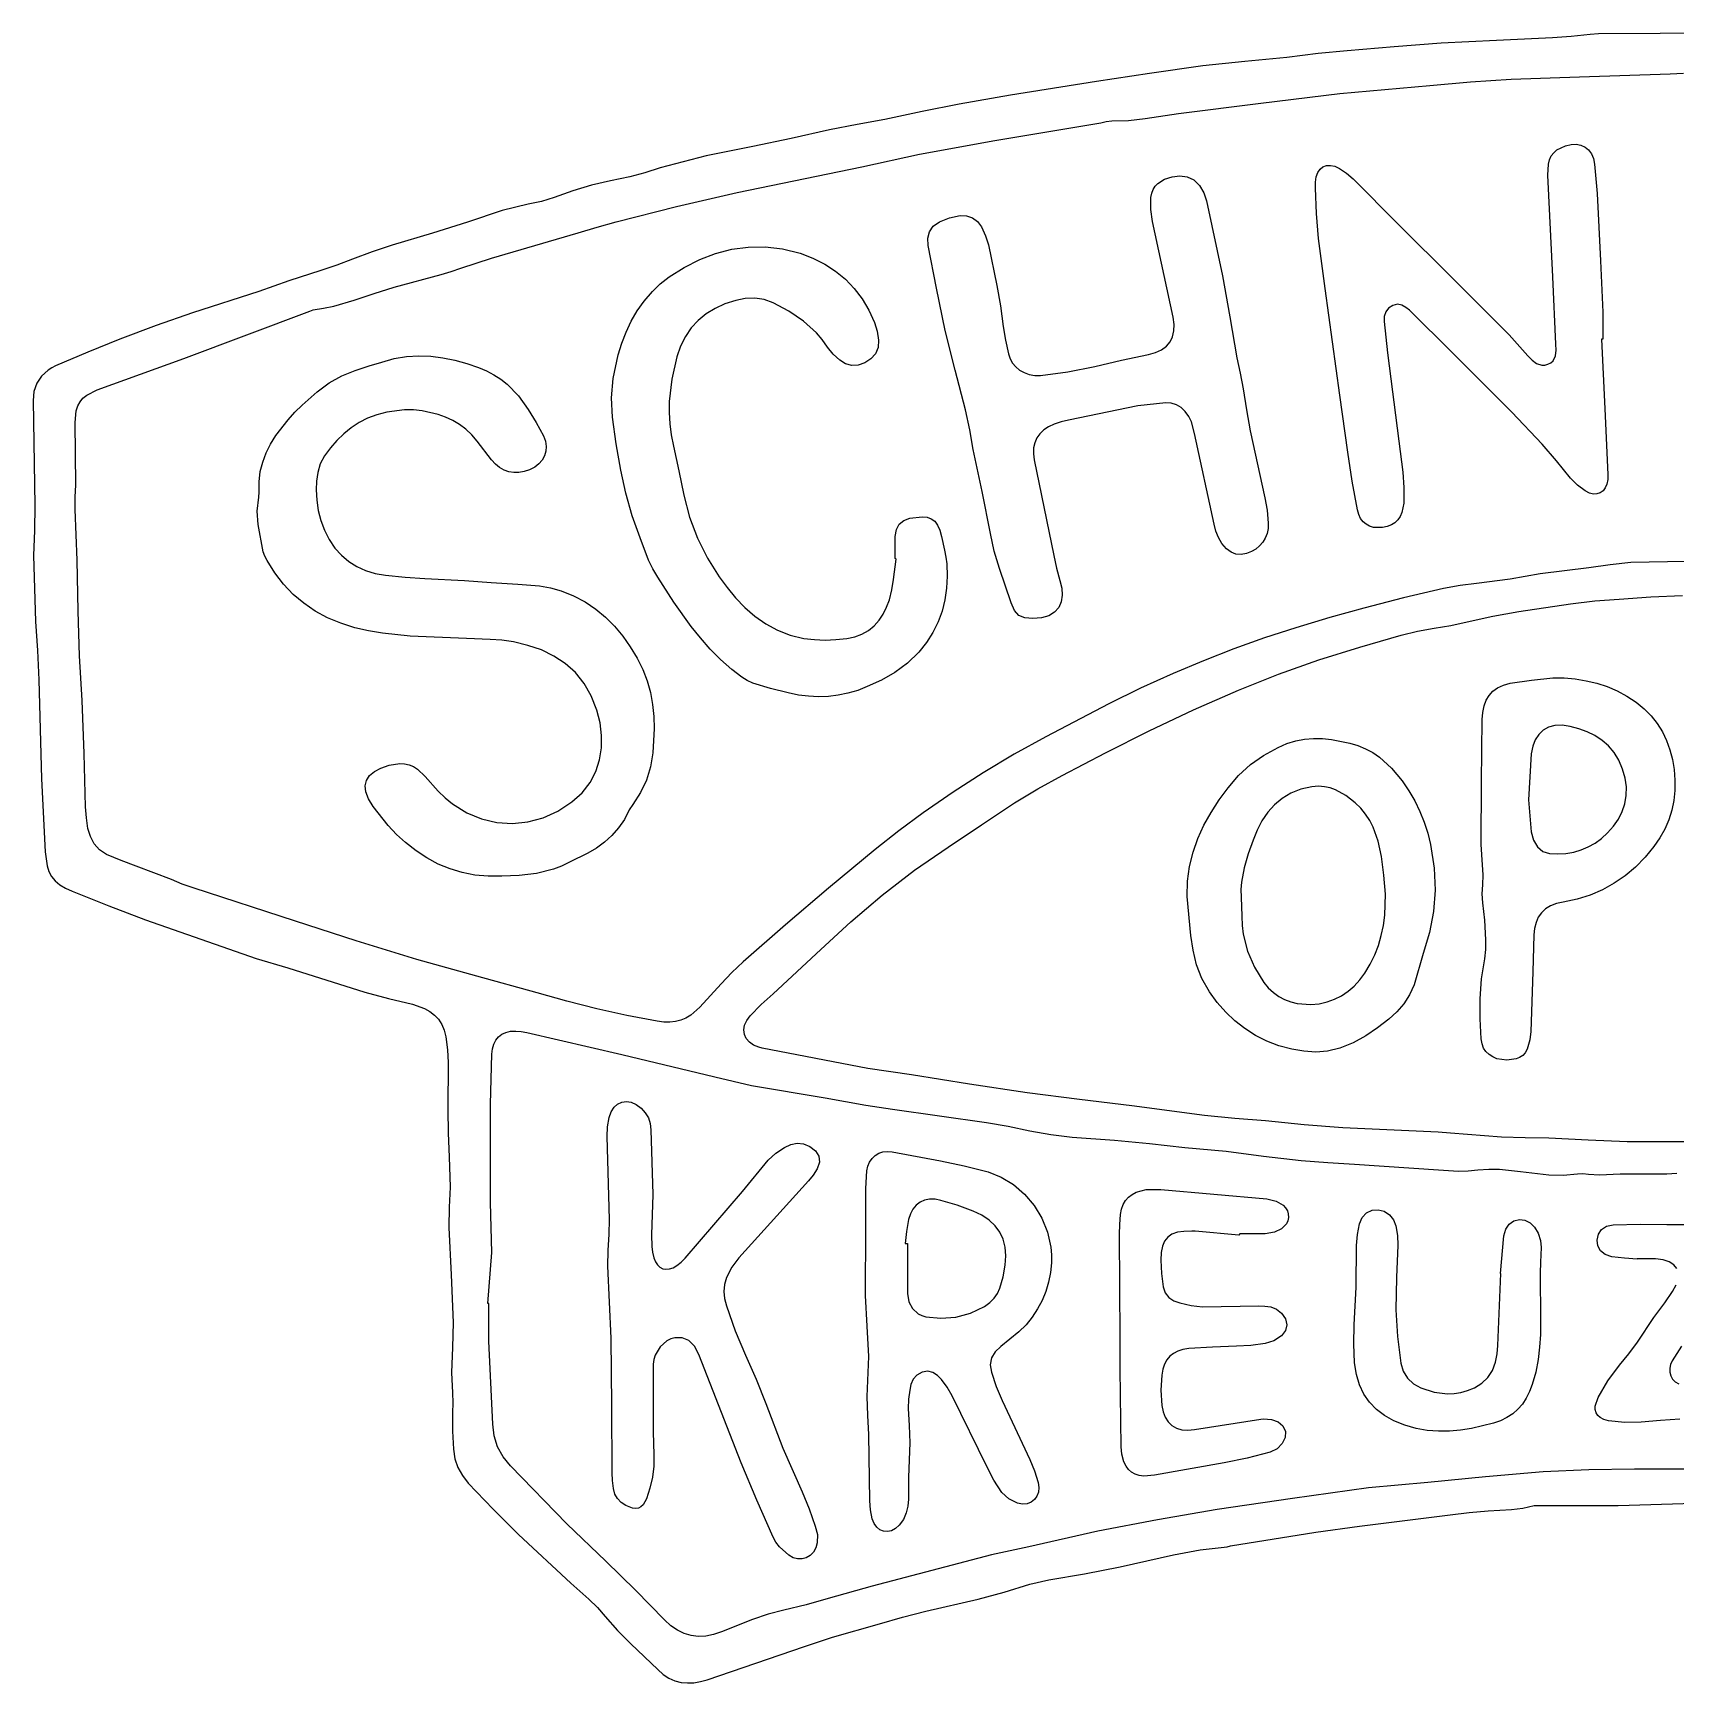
# Model space of a CAD drawing. Extents: x -337 to 337, y -168 to 168.
# Drawn here: x -336.6 to -1.8, y -168.1 to 168.1 of the extents above; entities that cross this region are included whole.
import ezdxf

# ---------------------------------------------------------------- set-up
doc = ezdxf.new("R2010")
doc.units = 0
doc.layers.add('Layer_1', color=7, linetype='CONTINUOUS')

msp = doc.modelspace()

# ---------------------------------------------------------------- linework, layer by layer
at = {"layer": 'Layer_1', "color": 7}
for points in [[(7.5, 168.127825), (-17.599609, 167.926655), (-19.300781, 167.827055), (-23.150391, 167.440335), (-27, 167.127835), (-38.386719, 166.614165), (-49.699219, 166.026275), (-59.25, 165.315335), (-68.800781, 164.526275), (-74.699219, 163.926665), (-81.099609, 163.127835), (-89.650391, 162.315335), (-98.199219, 161.426665), (-109.08789, 159.901275), (-119.90039, 158.227445), (-137.40039, 155.426665), (-147.90039, 153.627835), (-155.44922, 152.114165), (-163, 150.526275), (-168.6875, 149.477445), (-174.30078, 148.426665), (-182.09961, 146.651275), (-189.90039, 145.026275), (-199.42578, 143.088775), (-208.80078, 140.627835), (-211.90039, 139.651275), (-215, 138.827055), (-218.93945, 138.030185), (-222.8125, 137.102445), (-226.62891, 135.987215), (-230.40039, 134.627835), (-233.01172, 133.815335), (-235.69922, 133.227445), (-241, 131.926665), (-248.0625, 129.588775), (-255.19922, 127.327055), (-263.38672, 124.864165), (-267.47656, 123.543855), (-271.5, 122.026275), (-274.69922, 120.832915), (-277.96289, 119.752835), (-284.5, 117.627835), (-290.59961, 115.426665), (-304.09961, 111.127835), (-311.53711, 108.502835), (-318.90039, 105.727445), (-325.44922, 103.065335), (-332, 100.327055), (-332.78711, 99.914945), (-333.5, 99.426665), (-334.8418, 98.190335), (-335.83789, 96.739165), (-336.43945, 95.080965), (-336.59961, 93.227445), (-336.19922, 71.827055), (-336.3125, 66.727445), (-336.5, 61.627835), (-336.09961, 48.227415), (-335.71289, 42.315315), (-335.40039, 36.327015), (-334.90039, 16.127815), (-334.09961, 1.227415), (-333.73242, -1.612385), (-333.35352, -2.772585), (-332.8125, -3.786185), (-332.08984, -4.672985), (-331.16016, -5.452285), (-330.00586, -6.145585), (-328.59961, -6.772585), (-321.15039, -9.747185), (-313.69922, -12.573285), (-291.09961, -20.473685), (-284.69922, -22.372185), (-269, -27.372185), (-264.15039, -28.610485), (-259.30078, -29.772585), (-256.80273, -30.651485), (-255.72461, -31.260785), (-254.77539, -31.997185), (-253.9668, -32.876085), (-253.30859, -33.907285), (-252.81641, -35.102585), (-252.5, -36.473685), (-252.13672, -39.073285), (-252, -41.672985), (-252.0879, -51.272585), (-252.0137, -56.073285), (-251.80081, -60.872185), (-251.59964, -67.073285), (-251.82425, -71.172985), (-251.90045, -75.272585), (-251.41217, -84.973685), (-251.00006, -94.672985), (-251.11334, -99.772585), (-251.30084, -104.872185), (-251.12506, -108.973685), (-251.04696, -111.032285), (-251.09966, -113.073285), (-251.11336, -116.772585), (-250.90047, -120.473685), (-250.64266, -122.409285), (-250.03719, -124.184685), (-249.11336, -125.831185), (-247.90047, -127.372185), (-242.86336, -132.684685), (-237.67586, -137.835085), (-227.00008, -147.772585), (-223.34969, -151.059685), (-221.59969, -152.764785), (-220.00008, -154.573285), (-217.48446, -157.456185), (-214.80086, -160.161185), (-209.30086, -165.372185), (-208.18563, -166.374085), (-207.01961, -167.135785), (-205.80477, -167.672985), (-204.55086, -167.997185), (-203.25789, -168.126085), (-201.93172, -168.073085), (-200.5782, -167.850485), (-199.1993, -167.473485), (-179.40047, -160.672785), (-173.6993, -158.772385), (-164.09969, -156.073085), (-159.40047, -154.698085), (-154.6993, -153.473485), (-144.02547, -151.022385), (-138.72469, -149.590685), (-133.50008, -147.973485), (-129.59969, -147.073085), (-122.31258, -145.848485), (-115.09969, -144.473485), (-104.23836, -141.973485), (-98.800861, -140.957885), (-93.300861, -140.371985), (-92.599689, -140.172785), (-75.199299, -137.371985), (-66.300861, -136.172785), (-47.800861, -133.871985), (-43.949299, -133.397385), (-40.099689, -133.073085), (-35.363361, -132.785985), (-33.027424, -132.467685), (-30.699299, -131.973485), (-30.50008, -131.973485), (-18.300861, -131.973485), (-13.599689, -131.973485), (1.900311, -131.473485)], [(3.904237, 60.426625), (-3.544982, 60.364125), (-10.996154, 60.227405), (-15.257872, 59.752795), (-19.595763, 59.127795), (-29.496154, 57.926625), (-35.595763, 56.827015), (-42.433654, 55.952015), (-45.818419, 55.504755), (-49.195372, 54.926625), (-57.332091, 53.039905), (-65.394591, 50.926675), (-72.382872, 49.002775), (-79.294982, 46.926675), (-85.634826, 44.869975), (-91.908263, 42.614175), (-98.12506, 40.190275), (-104.29498, 37.627775), (-110.9024, 34.641475), (-117.39459, 31.440275), (-130.19537, 24.727375), (-136.64654, 21.166875), (-142.95709, 17.389475), (-149.13678, 13.407075), (-155.19537, 9.227375), (-160.1524, 5.541875), (-164.99615, 1.713775), (-174.49615, -6.173025), (-183.27154, -13.598725), (-191.89654, -21.173025), (-194.21295, -23.356625), (-196.40826, -25.661225), (-200.69537, -30.372225), (-202.56061, -32.020625), (-203.55475, -32.618325), (-204.59576, -33.059725), (-205.69342, -33.348725), (-206.85553, -33.481625), (-208.086, -33.456625), (-209.39654, -33.273025), (-215.586, -32.071825), (-221.72076, -30.710525), (-227.81647, -29.181225), (-233.89654, -27.474125), (-246.14654, -24.073725), (-258.39654, -20.673425), (-270.78326, -16.849125), (-283.09576, -12.872625), (-303.99615, -6.073725), (-306.19537, -5.298425), (-308.39654, -4.372625), (-315.59576, -1.673425), (-318.63287, -0.511225), (-321.59576, 0.726975), (-323.04694, 1.652775), (-324.13287, 2.889075), (-324.90045, 4.369575), (-325.39654, 6.025875), (-325.72076, 8.189875), (-325.89654, 10.426275), (-326.16998, 21.275875), (-326.59576, 32.127375), (-327.10748, 41.226975), (-327.39654, 50.326575), (-327.62115, 60.676225), (-327.99615, 71.025835), (-327.98245, 73.525835), (-327.89655, 76.025835), (-327.99615, 88.727005), (-327.77154, 91.150835), (-327.46881, 92.129355), (-327.02154, 92.977005), (-326.41412, 93.711385), (-325.63287, 94.352005), (-323.49615, 95.426225), (-305.89654, 101.826615), (-280.19537, 111.426225), (-279.49615, 111.727005), (-277.37506, 112.035605), (-275.28522, 112.486775), (-271.16998, 113.689895), (-267.09186, 115.059045), (-262.99615, 116.326615), (-253.39654, 118.926225), (-251.39654, 119.539505), (-249.39654, 120.227005), (-243.19537, 122.227005), (-225.49615, 127.426225), (-221.64654, 128.564895), (-217.79498, 129.627395), (-205.48248, 132.738725), (-193.09576, 135.627395), (-167.69537, 140.826615), (-155.99615, 143.426225), (-140.59576, 146.227005), (-118.99615, 149.826615), (-117.89459, 150.102005), (-116.79498, 150.227005), (-113.36334, 150.320705), (-109.95709, 150.676175), (-103.19537, 151.726955), (-86.394591, 153.826565), (-70.294982, 155.826565), (-51.996154, 157.426175), (-43.695372, 158.150785), (-35.394591, 158.726955), (-21.496154, 159.226955), (-2.996154, 159.826565), (-0.294922, 159.926655)], [(-17.000018, 105.726905), (-16.300019, 91.526895), (-15.700019, 78.126895), (-15.700019, 77.126895), (-15.889469, 76.191345), (-16.221888, 75.417525), (-16.680878, 74.817135), (-17.250018, 74.401895), (-17.912909, 74.183535), (-18.653139, 74.173535), (-19.454309, 74.384075), (-20.300019, 74.826655), (-21.912519, 76.014155), (-23.300019, 77.426655), (-26.141419, 80.927045), (-29.100019, 84.317285), (-35.275019, 90.851655), (-48.000019, 103.526665), (-55.60002, 111.126665), (-56.10002, 111.626665), (-56.87033, 112.204785), (-57.68752, 112.651665), (-58.56096, 112.836035), (-59.50002, 112.626665), (-60.38596, 112.054785), (-60.96252, 111.276665), (-61.25783, 110.348535), (-61.30003, 109.326665), (-60.60003, 102.926665), (-58.30003, 84.926655), (-57.50003, 78.626655), (-57.28753, 75.476655), (-57.30003, 72.326655), (-57.67659, 70.378215), (-58.03655, 69.575675), (-58.51253, 68.889155), (-59.10569, 68.319825), (-59.81722, 67.868845), (-60.64827, 67.537395), (-61.60003, 67.326655), (-63.46565, 67.382955), (-64.26839, 67.622015), (-64.97503, 68.001705), (-65.57854, 68.522015), (-66.0719, 69.182955), (-66.44807, 69.984515), (-66.70003, 70.926705), (-67.77503, 76.789205), (-68.70003, 82.726705), (-70.30003, 94.326705), (-73.30003, 116.026715), (-74.63753, 126.239215), (-75.08597, 131.368895), (-75.30003, 136.526715), (-75.30003, 137.726715), (-75.1387, 138.798585), (-74.81565, 139.682965), (-74.34729, 140.370465), (-73.75003, 140.851715), (-73.04026, 141.117335), (-72.2344, 141.157935), (-71.34886, 140.964185), (-70.40003, 140.526685), (-68.92503, 139.551685), (-67.60003, 138.426685), (-58.50003, 129.226685), (-47.200029, 118.026685), (-46.000029, 116.826685), (-35.800029, 106.626685), (-32.000029, 102.326685), (-31.148469, 101.456375), (-30.212529, 100.764185), (-29.145339, 100.428245), (-28.547879, 100.449545), (-27.900029, 100.626695), (-27.310379, 100.938215), (-26.876589, 101.337635), (-26.387529, 102.339195), (-26.254719, 103.509505), (-26.300019, 104.726695), (-26.900019, 118.426695), (-27.900019, 139.126695), (-27.815619, 141.372015), (-27.587109, 142.281975), (-27.224999, 143.064195), (-26.722259, 143.729235), (-26.071869, 144.287635), (-24.299999, 145.126695), (-23.172849, 145.414785), (-22.126559, 145.462685), (-21.176369, 145.283195), (-20.337499, 144.889245), (-19.625189, 144.293735), (-19.054689, 143.509555), (-18.641209, 142.549595), (-18.399998, 141.426745), (-17.899998, 135.426745), (-17.199998, 121.726745), (-16.699998, 111.226745), (-16.699998, 105.726745), (-16.999998, 105.726745), (-16.999998, 105.726745)], [(-132.900022, 48.826895), (-134.529712, 48.961275), (-135.737522, 49.451895), (-136.626582, 50.430025), (-137.300022, 52.026895), (-139.662522, 59.001895), (-140.717212, 62.517525), (-141.500022, 66.126895), (-143.175022, 74.676895), (-145.000022, 83.226895), (-145.725022, 87.276895), (-146.600022, 91.326895), (-148.687522, 99.426895), (-150.700022, 107.526905), (-152.525022, 116.139405), (-154.200022, 124.826905), (-154.290622, 126.322215), (-153.950002, 127.639405), (-153.159372, 128.750335), (-151.900002, 129.626905), (-149.837502, 130.426905), (-147.700002, 130.926905), (-146.379692, 130.848805), (-145.162502, 130.451925), (-144.114062, 129.717555), (-143.300002, 128.626925), (-142.487502, 126.814425), (-141.900002, 124.926925), (-140.175002, 116.664425), (-139.453122, 112.509735), (-138.900002, 108.326925), (-138.425002, 105.526925), (-137.800002, 102.726925), (-137.508402, 101.754465), (-137.023442, 100.872235), (-136.367382, 100.095475), (-135.562502, 99.439415), (-134.631052, 98.919295), (-133.595312, 98.550355), (-132.477542, 98.347815), (-131.300002, 98.326915), (-125.739062, 99.055045), (-120.262502, 100.176925), (-114.804691, 101.448805), (-109.300001, 102.626925), (-107.842381, 103.015015), (-106.620311, 103.575365), (-105.634961, 104.302125), (-104.887501, 105.189425), (-104.379101, 106.231415), (-104.110941, 107.422235), (-104.084141, 108.756025), (-104.299961, 110.226925), (-108.499961, 129.726925), (-108.799961, 132.176925), (-108.799961, 134.626925), (-108.648001, 135.504665), (-108.353081, 136.267555), (-107.931601, 136.922635), (-107.399961, 137.476925), (-106.071831, 138.311305), (-104.499961, 138.826925), (-102.893711, 139.023805), (-101.399961, 138.826925), (-100.056211, 138.180055), (-98.899961, 137.026925), (-98.012461, 135.551925), (-97.499961, 133.926925), (-94.199961, 118.626925), (-92.712461, 110.314425), (-91.299961, 101.926925), (-90.612461, 98.776915), (-89.999961, 95.626915), (-89.337461, 91.326915), (-88.599961, 87.026915), (-85.599961, 73.426915), (-85.137461, 70.864415), (-84.899961, 68.226915), (-84.945461, 67.136095), (-85.151511, 66.119105), (-85.509911, 65.184145), (-86.012451, 64.339415), (-86.650921, 63.593125), (-87.417141, 62.953485), (-88.302881, 62.428685), (-89.299951, 62.026925), (-90.446821, 61.817555), (-91.499951, 61.926925), (-92.478071, 62.336305), (-93.399951, 63.026925), (-94.367141, 64.089425), (-95.062451, 65.301925), (-95.551511, 66.626925), (-95.899951, 68.026925), (-99.899951, 86.526915), (-100.549951, 88.889415), (-101.053071, 90.000355), (-101.799951, 91.026915), (-102.664011, 91.784735), (-103.612451, 92.364425), (-104.654641, 92.700355), (-105.799951, 92.726955), (-111.499951, 92.126965), (-125.599952, 89.226955), (-127.087452, 88.901955), (-128.499952, 88.426965), (-129.652292, 87.883595), (-130.631202, 87.230085), (-131.431982, 86.468755), (-132.049952, 85.601955), (-132.480422, 84.632035), (-132.718702, 83.561335), (-132.760102, 82.392195), (-132.599952, 81.126955), (-128.599952, 61.626955), (-128.074952, 59.039455), (-127.399952, 56.526955), (-126.988232, 55.010745), (-126.881202, 53.566025), (-127.083542, 52.236135), (-127.599952, 51.064455), (-128.435102, 50.094335), (-129.593702, 49.369145), (-131.080422, 48.932225), (-132.899952, 48.826965), (-132.899952, 48.826965)], [(-160.900022, 61.026895), (-160.900022, 65.526895), (-160.656272, 66.934705), (-160.075022, 68.014395), (-159.156272, 68.775335), (-157.900022, 69.226895), (-155.437522, 69.534705), (-154.433612, 69.436105), (-153.575022, 69.139425), (-152.857052, 68.622435), (-152.275022, 67.862865), (-151.824242, 66.838445), (-151.500022, 65.526925), (-150.875022, 62.726925), (-150.571892, 61.336305), (-150.400022, 59.926925), (-150.316822, 57.439035), (-150.446902, 55.005055), (-150.797292, 52.632005), (-151.375032, 50.326925), (-152.187142, 48.096845), (-153.240652, 45.948805), (-154.542612, 43.889815), (-156.100032, 41.926925), (-158.415652, 39.680055), (-160.975032, 37.826925), (-163.721902, 36.273805), (-166.600032, 34.926925), (-168.559222, 34.157395), (-170.535982, 33.570675), (-172.529142, 33.162085), (-174.537542, 32.926925), (-176.560002, 32.860525), (-178.595352, 32.958125), (-180.642422, 33.215155), (-182.700042, 33.626875), (-186.337542, 34.514375), (-189.900042, 35.626875), (-191.064102, 36.162815), (-192.162542, 36.839375), (-194.200042, 38.426875), (-196.481292, 40.444645), (-198.612542, 42.587815), (-200.612542, 44.841135), (-202.500042, 47.189375), (-206.012542, 52.109685), (-209.300042, 57.226875), (-210.325042, 58.939375), (-211.200042, 60.726875), (-212.904732, 65.231565), (-214.487542, 69.764375), (-215.826602, 74.353435), (-216.800042, 79.026875), (-217.762542, 84.426875), (-218.500042, 89.826875), (-218.712542, 93.776875), (-218.400042, 97.726875), (-217.346912, 102.573755), (-216.624652, 104.909305), (-215.750042, 107.176885), (-214.706682, 109.369455), (-213.478162, 111.480005), (-212.048082, 113.501485), (-210.400042, 115.426885), (-208.812542, 117.001885), (-207.000042, 118.426885), (-203.896332, 120.363995), (-200.732852, 121.961255), (-197.506092, 123.197585), (-194.212542, 124.051885), (-190.848672, 124.503055), (-187.410982, 124.529955), (-183.895942, 124.111595), (-180.300042, 123.226825), (-177.669962, 122.247725), (-175.253162, 121.037765), (-173.047302, 119.600455), (-171.050042, 117.939325), (-169.259022, 116.057885), (-167.671902, 113.959635), (-166.286362, 111.648115), (-165.100032, 109.126825), (-164.587532, 107.364325), (-164.300032, 105.526825), (-164.400032, 104.020575), (-164.950032, 102.776825), (-165.875032, 101.758075), (-167.100032, 100.926825), (-168.445352, 100.442455), (-169.762542, 100.351855), (-171.023482, 100.673725), (-172.200042, 101.426855), (-173.525042, 102.701855), (-174.700042, 104.126855), (-175.771722, 105.633295), (-176.954732, 107.009665), (-179.612542, 109.414355), (-182.589102, 111.425285), (-185.800042, 113.126855), (-187.634412, 113.809665), (-189.525042, 114.089355), (-191.453162, 114.012755), (-193.400042, 113.626815), (-195.597302, 112.923495), (-197.609412, 112.012755), (-199.429332, 110.893415), (-201.050042, 109.564315), (-202.464492, 108.024275), (-203.665662, 106.272125), (-204.646522, 104.306695), (-205.400042, 102.126815), (-206.437542, 97.609615), (-206.950042, 93.064305), (-206.985942, 90.784035), (-206.862502, 88.500245), (-206.570312, 86.214115), (-206.100002, 83.926805), (-204.975002, 78.926805), (-204.000002, 73.926805), (-202.846872, 69.448685), (-201.225002, 65.176805), (-199.190622, 61.129935), (-196.800002, 57.326805), (-195.170702, 55.116065), (-193.421872, 53.009615), (-191.537112, 51.046145), (-189.500002, 49.264305), (-187.294142, 47.702785), (-184.903122, 46.400245), (-182.310542, 45.395365), (-179.500002, 44.726805), (-177.367192, 44.501805), (-175.187502, 44.426805), (-172.989062, 44.501805), (-170.800002, 44.726805), (-169.158792, 45.066255), (-167.682802, 45.623685), (-166.368542, 46.382665), (-165.212492, 47.326805), (-164.211122, 48.439695), (-163.360932, 49.704935), (-162.658392, 51.106105), (-162.099992, 52.626805), (-161.614052, 54.668995), (-161.287492, 56.739305), (-160.699992, 60.926805), (-160.899992, 61.026805), (-160.899992, 61.026805)], [(-241.100032, -3.673105), (-243.865852, -3.717205), (-246.539092, -3.482435), (-249.120932, -2.980485), (-251.612532, -2.223065), (-254.015072, -1.221895), (-256.329722, 0.011315), (-258.557652, 1.464825), (-260.700032, 3.126935), (-262.518782, 4.789435), (-264.225032, 6.601935), (-267.300032, 10.526935), (-268.224642, 12.065025), (-268.753152, 13.456625), (-268.892612, 14.705255), (-268.650032, 15.814435), (-268.032452, 16.787675), (-267.046902, 17.628495), (-265.700422, 18.340415), (-264.000032, 18.926935), (-261.875032, 19.242565), (-260.899252, 19.183565), (-259.975032, 18.976925), (-259.097682, 18.620285), (-258.262532, 18.111305), (-256.700032, 16.626925), (-254.050032, 13.639425), (-252.621902, 12.253485), (-251.100032, 11.026925), (-248.206082, 9.231225), (-245.179722, 7.967555), (-242.066632, 7.233565), (-238.912532, 7.026925), (-235.763112, 7.345285), (-232.664092, 8.186305), (-229.661162, 9.547625), (-226.800032, 11.426925), (-224.714682, 13.300945), (-223.092222, 15.375365), (-221.908042, 17.616185), (-221.137532, 19.989425), (-220.756082, 22.461105), (-220.739082, 24.997235), (-221.061932, 27.563845), (-221.700022, 30.126925), (-222.844742, 33.045675), (-224.314082, 35.589425), (-226.085762, 37.776925), (-228.137522, 39.626925), (-230.447092, 41.158175), (-232.992212, 42.389425), (-235.750602, 43.339425), (-238.700022, 44.026925), (-241.057832, 44.361305), (-243.462522, 44.526925), (-248.300022, 44.726925), (-259.725022, 45.226925), (-265.400022, 45.795675), (-268.211742, 46.274585), (-271.000022, 46.926925), (-273.873262, 47.827315), (-276.567212, 48.955055), (-279.080682, 50.312475), (-281.412522, 51.901925), (-283.561542, 53.725755), (-285.526582, 55.786305), (-287.306462, 58.085915), (-288.900022, 60.626925), (-289.375022, 61.526925), (-289.700022, 62.426925), (-290.712522, 67.939425), (-290.895332, 70.709735), (-290.600022, 73.526925), (-290.500022, 74.526925), (-290.537722, 76.684545), (-290.295342, 78.737865), (-289.802182, 80.695095), (-289.087532, 82.564425), (-288.180692, 84.354075), (-287.110972, 86.072235), (-284.600032, 89.326925), (-283.242222, 90.850365), (-281.762532, 92.289425), (-278.700032, 95.026925), (-276.270342, 96.825365), (-273.662532, 98.239425), (-270.923472, 99.372235), (-268.100032, 100.326935), (-265.500032, 101.026935), (-262.992412, 101.767165), (-260.495342, 102.205055), (-258.009992, 102.366385), (-255.537532, 102.276985), (-253.079132, 101.962525), (-250.635972, 101.448855), (-248.209212, 100.761745), (-245.800032, 99.926985), (-244.201202, 99.266425), (-242.703152, 98.486355), (-241.303542, 97.589085), (-240.000032, 96.576975), (-237.671902, 94.217605), (-235.700032, 91.426975), (-234.075032, 88.726975), (-232.600032, 86.026975), (-232.195342, 84.947095), (-232.025032, 83.894165), (-232.079732, 82.885765), (-232.350042, 81.939475), (-232.826602, 81.072875), (-233.500042, 80.303535), (-234.360982, 79.649045), (-235.400042, 79.126975), (-236.510392, 78.761745), (-237.589102, 78.567605), (-238.632662, 78.546905), (-239.637542, 78.701985), (-240.600232, 79.035185), (-241.517232, 79.548865), (-242.385002, 80.245345), (-243.200042, 81.126985), (-246.100042, 84.926985), (-247.200622, 86.255695), (-248.398482, 87.400425), (-249.687732, 88.374055), (-251.062542, 89.189485), (-252.517032, 89.859605), (-254.045352, 90.397295), (-257.300042, 91.126985), (-259.100042, 91.319175), (-260.900042, 91.314175), (-264.500042, 90.826675), (-266.526412, 90.341715), (-268.410982, 89.646985), (-270.161952, 88.757735), (-271.787542, 87.689175), (-273.295942, 86.456555), (-274.695352, 85.075115), (-275.993982, 83.560075), (-277.200042, 81.926675), (-278.056292, 80.300115), (-278.575042, 78.589175), (-278.831292, 76.821985), (-278.900092, 75.026675), (-278.789152, 72.929805), (-278.462592, 70.851675), (-277.929782, 68.811055), (-277.200092, 66.826675), (-276.240712, 64.880975), (-275.093842, 63.167305), (-273.768842, 61.683315), (-272.275092, 60.426675), (-270.621962, 59.395035), (-268.818842, 58.586055), (-266.875092, 57.997375), (-264.800092, 57.626675), (-260.793842, 57.201675), (-256.750092, 56.926675), (-248.700092, 56.526675), (-243.250092, 56.139175), (-237.800092, 55.826675), (-233.362592, 55.464175), (-231.176652, 55.053235), (-229.000092, 54.426675), (-226.443252, 53.411445), (-224.089152, 52.173555), (-221.924892, 50.724725), (-219.937592, 49.076675), (-218.114352, 47.241125), (-216.442282, 45.229805), (-214.908492, 43.054415), (-213.500092, 40.726675), (-212.333102, 38.420815), (-211.439152, 36.079805), (-210.791302, 33.705975), (-210.362592, 31.301675), (-210.126062, 28.869255), (-210.054762, 26.411055), (-210.300072, 21.426675), (-210.771942, 18.576675), (-211.600072, 15.876675), (-212.803192, 13.326675), (-214.400072, 10.926675), (-215.100072, 9.826675), (-216.100072, 7.878045), (-217.287572, 6.143865), (-218.643822, 4.604215), (-220.150072, 3.239175), (-221.787572, 2.028825), (-223.537572, 0.953235), (-227.300072, -0.873325), (-228.902022, -1.653985), (-230.553192, -2.281135), (-233.975072, -3.135825), (-237.509442, -3.559265), (-241.100072, -3.673325), (-241.100072, -3.673325)], [(19.404317, -57.872595), (-11.794902, -57.872595), (-19.744121, -57.511195), (-27.695292, -57.073695), (-32.582011, -57.011695), (-37.394511, -56.873095), (-47.794902, -56.074195), (-50.294902, -55.873095), (-69.695292, -54.974595), (-77.556621, -54.349595), (-85.494121, -53.574195), (-91.695292, -53.060595), (-97.894511, -52.474595), (-112.69529, -50.474595), (-123.34568, -49.210995), (-133.99412, -47.873095), (-145.7949, -46.060595), (-157.59568, -44.173895), (-166.49412, -42.873095), (-187.99412, -38.773495), (-188.69529, -38.574195), (-189.78123, -38.115295), (-190.63475, -37.503895), (-191.24998, -36.769595), (-191.61912, -35.935595), (-191.73631, -35.033195), (-191.59178, -34.087895), (-191.17967, -33.124995), (-190.49412, -32.173895), (-188.22068, -29.886695), (-185.7949, -27.673895), (-176.09568, -18.673895), (-169.93748, -13.003895), (-163.58201, -7.585995), (-156.98436, -2.488295), (-150.09568, 2.226505), (-143.34568, 6.726505), (-136.59568, 11.226505), (-131.82029, 14.101505), (-126.89451, 16.826105), (-118.08006, 21.429705), (-109.1699, 25.900405), (-100.14842, 30.185505), (-90.994121, 34.226505), (-82.839824, 37.466805), (-74.582011, 40.351505), (-66.230449, 42.972605), (-57.794902, 45.425805), (-54.462871, 46.199205), (-51.095683, 46.814405), (-47.726542, 47.408205), (-44.394511, 48.126905), (-39.128886, 49.308605), (-33.845683, 50.238305), (-23.294902, 51.826105), (-18.345683, 52.388645), (-13.394511, 52.726535), (-6.945292, 53.201145), (-0.494141, 53.526265)], [(-26.900019, 36.726895), (-24.594549, 36.688395), (-22.331269, 36.494065), (-20.114859, 36.138005), (-17.950018, 35.614375), (-15.841419, 34.917305), (-13.793768, 34.040935), (-11.811738, 32.979415), (-9.900018, 31.726875), (-8.277168, 30.420435), (-6.854708, 28.981565), (-5.626778, 27.418475), (-4.587518, 25.739375), (-3.731068, 23.952465), (-3.051578, 22.065935), (-2.543178, 20.088005), (-2.200018, 18.026875), (-2.031658, 15.875705), (-2.053158, 13.773755), (-2.266828, 11.723365), (-2.675038, 9.726875), (-3.280118, 7.786645), (-4.084408, 5.905005), (-5.090268, 4.084295), (-6.300038, 2.326875), (-8.099838, 0.139185), (-10.048478, -1.843435), (-12.144758, -3.612775), (-14.387538, -5.160625), (-16.775618, -6.478785), (-19.307849, -7.559065), (-21.983049, -8.393245), (-24.800039, -8.973125), (-26.198079, -9.281525), (-27.396909, -9.752815), (-28.403549, -10.381135), (-29.225039, -11.160625), (-29.868399, -12.085425), (-30.340659, -13.149685), (-30.648869, -14.347535), (-30.800039, -15.673125), (-31.000039, -23.173125), (-31.400039, -35.373125), (-31.600039, -37.073125), (-32.137539, -38.979375), (-32.542229, -39.688745), (-33.050039, -40.248125), (-33.670349, -40.666875), (-34.412539, -40.954375), (-36.300039, -41.173125), (-38.307849, -40.894995), (-39.167029, -40.550855), (-39.912539, -40.073125), (-40.531479, -39.464135), (-41.010979, -38.726245), (-41.338119, -37.861795), (-41.500039, -36.873125), (-41.714099, -32.807495), (-41.712099, -28.723125), (-41.429289, -24.638745), (-40.799599, -20.573125), (-40.560539, -18.649685), (-40.537139, -16.660625), (-40.799639, -12.673125), (-41.187139, -9.110625), (-41.291829, -7.315315), (-41.199629, -5.473125), (-41.119929, -3.432495), (-41.237119, -1.373125), (-41.499619, 2.726875), (-41.474619, 15.476875), (-41.299619, 28.226875), (-41.190049, 29.685075), (-40.929309, 30.986255), (-40.506839, 32.132735), (-39.912119, 33.126875), (-39.134579, 33.971015), (-38.163679, 34.667505), (-36.988879, 35.218675), (-35.599619, 35.626875), (-31.249619, 36.214375), (-26.899619, 36.726875), (-26.899619, 36.726875)], [(-31.899619, 11.826875), (-31.299619, 5.326875), (-30.862119, 3.612815), (-30.049619, 2.264375), (-28.937119, 1.347185), (-27.599619, 0.926875), (-25.899029, 0.832575), (-24.251179, 0.922175), (-22.661919, 1.192295), (-21.137119, 1.639365), (-19.682629, 2.259875), (-18.304308, 3.050305), (-17.008018, 4.007135), (-15.799618, 5.126865), (-14.558988, 6.485265), (-13.543368, 7.931555), (-12.762118, 9.459875), (-12.224618, 11.064365), (-11.940238, 12.739175), (-11.918338, 14.478425), (-12.168338, 16.276285), (-12.699588, 18.126865), (-13.475168, 19.919835), (-14.441778, 21.483115), (-15.584158, 22.830775), (-16.887088, 23.976865), (-18.335328, 24.935465), (-19.913649, 25.720615), (-21.606809, 26.346395), (-23.399589, 26.826865), (-25.039239, 27.053815), (-26.504279, 26.992515), (-27.788849, 26.654625), (-28.887089, 26.051885), (-29.793139, 25.196025), (-30.501149, 24.098765), (-31.005249, 22.771805), (-31.299589, 21.226885), (-31.899589, 11.826885), (-31.899589, 11.826885)], [(-101.400021, -7.873105), (-101.334621, -4.720755), (-100.932861, -1.704355), (-100.224071, 1.190175), (-99.237551, 3.976895), (-98.002591, 6.669865), (-96.548491, 9.283145), (-94.904541, 11.830805), (-93.100051, 14.326895), (-90.943801, 16.845645), (-88.525051, 19.026895), (-85.843801, 20.908145), (-82.90005, 22.526895), (-81.09966, 23.307955), (-79.29692, 23.862835), (-77.4895, 24.209125), (-75.67505, 24.364395), (-73.85122, 24.346195), (-72.01567, 24.172165), (-68.30005, 23.426855), (-66.63032, 22.931935), (-65.06724, 22.279985), (-63.60493, 21.482715), (-62.23755, 20.551855), (-59.76411, 18.336235), (-57.60005, 15.726855), (-56.22563, 13.711035), (-55.02349, 11.637795), (-53.98774, 9.505955), (-53.11255, 7.314355), (-52.39204, 5.061815), (-51.82036, 2.747165), (-51.10005, -2.073145), (-50.90942, -6.521585), (-51.22505, -10.885645), (-52.02817, -15.193455), (-53.30005, -19.473145), (-55.20005, -25.873145), (-56.09536, -27.880955), (-57.26255, -29.710645), (-58.67349, -31.371585), (-60.30005, -32.873145), (-62.63599, -34.638765), (-65.03755, -36.273145), (-67.57036, -37.682515), (-70.30005, -38.773145), (-72.80161, -39.366895), (-75.23755, -39.548145), (-77.65474, -39.391895), (-80.10005, -38.973145), (-82.72095, -38.257125), (-85.185991, -37.313765), (-87.498681, -36.150095), (-89.662551, -34.773145), (-91.681101, -33.189945), (-93.557861, -31.407515), (-95.296341, -29.432905), (-96.900051, -27.273145), (-98.435991, -24.576265), (-99.512551, -21.748145), (-100.232861, -18.807515), (-100.700051, -15.773145), (-101.400051, -7.873145), (-101.400051, -7.873145)], [(-61.00005, -7.373145), (-61.36255, -3.523145), (-61.80005, 0.326855), (-62.47505, 3.408105), (-63.52505, 6.301855), (-64.22583, 7.654985), (-65.06255, 8.933105), (-66.04927, 10.126855), (-67.20005, 11.226855), (-69.12349, 12.740915), (-71.18755, 13.889355), (-72.29282, 14.282525), (-73.45786, 14.531545), (-74.69087, 14.618845), (-76.00005, 14.526845), (-78.27114, 14.005165), (-80.2938, 13.203405), (-82.08208, 12.141495), (-83.65005, 10.839345), (-85.011771, 9.316885), (-86.181301, 7.594035), (-87.172701, 5.690715), (-88.000051, 3.626845), (-88.979741, 0.829975), (-89.837551, -2.023155), (-90.376611, -4.951275), (-90.465111, -6.449325), (-90.400111, -7.973155), (-90.300111, -11.873155), (-90.225711, -13.724715), (-90.004821, -15.529405), (-89.137631, -18.998155), (-87.726691, -22.279405), (-85.800131, -25.373155), (-84.883141, -26.489365), (-83.86419, -27.440345), (-82.75384, -28.229595), (-81.56263, -28.860655), (-80.3011, -29.337025), (-78.97982, -29.662215), (-76.20013, -29.873155), (-74.51341, -29.700695), (-72.90638, -29.337215), (-71.38372, -28.788585), (-69.95013, -28.060655), (-68.61028, -27.159285), (-67.36888, -26.090345), (-66.2306, -24.859675), (-65.20013, -23.473155), (-64.12142, -21.641125), (-63.20794, -19.748155), (-62.45618, -17.798935), (-61.86263, -15.798155), (-61.42376, -13.750495), (-61.13607, -11.660655), (-61.00013, -7.373155), (-61.00013, -7.373155)], [(1.705078, -124.573795), (-10.294922, -124.573795), (-19.595703, -124.710595), (-28.894531, -125.073795), (-40.644531, -126.099195), (-52.394531, -127.273095), (-58.445312, -127.786695), (-64.494141, -128.372695), (-79.931641, -130.497695), (-95.294922, -132.773095), (-107.48242, -134.860995), (-119.5957, -137.173495), (-133.69531, -140.372695), (-141.29492, -141.974195), (-165.5957, -148.372695), (-174.55664, -150.935195), (-179.05273, -152.185195), (-183.5957, -153.273095), (-186.80273, -154.101195), (-189.98242, -155.173495), (-196.29492, -157.673495), (-197.94531, -158.230095), (-199.52734, -158.550395), (-201.04688, -158.628395), (-202.50781, -158.460495), (-203.91797, -158.046395), (-205.28125, -157.378395), (-206.60547, -156.454595), (-207.89453, -155.272995), (-213.85742, -149.235895), (-219.89453, -143.272995), (-227.79492, -135.673395), (-239.29492, -123.872595), (-240.81445, -122.038595), (-241.91992, -119.997595), (-242.61328, -117.770995), (-242.89453, -115.372595), (-243.69531, -98.474095), (-243.69531, -90.772995), (-243.89453, -90.772995), (-243.0957, -80.372595), (-243.39453, -70.173395), (-243.39453, -67.173395), (-243.39453, -50.173395), (-243.0957, -39.974095), (-242.98242, -38.876495), (-242.72266, -37.917495), (-242.31836, -37.097195), (-241.76953, -36.423395), (-241.08203, -35.899895), (-240.25391, -35.528795), (-239.29102, -35.319795), (-238.19531, -35.272795), (-237.0957, -35.348795), (-235.99414, -35.573395), (-216.5957, -40.073395), (-197.69531, -44.573395), (-190.19531, -46.372295), (-175.19531, -48.872295), (-166.89453, -50.372295), (-161.49414, -51.173095), (-142.29492, -53.872295), (-137.89453, -54.647695), (-133.49414, -55.573395), (-129.20312, -56.362495), (-124.88281, -56.860595), (-116.19531, -57.473795), (-109.08203, -58.147695), (-101.89453, -58.973795), (-93.494141, -59.772695), (-85.845703, -60.760895), (-78.195312, -61.673095), (-72.744141, -62.059795), (-67.294922, -62.372295), (-50.195312, -63.573395), (-46.158203, -63.798095), (-44.162109, -63.771095), (-42.195312, -63.573795), (-39.978516, -63.396095), (-37.806641, -63.423095), (-33.494141, -63.872295), (-27.732422, -64.536295), (-24.818359, -64.618295), (-21.894531, -64.372195), (-20.769531, -64.319195), (-19.644531, -64.397195), (-17.394531, -64.572895), (-13.195312, -64.371795), (-3.695313, -64.371795), (-1.658203, -64.260395)], [(-210.200032, -112.373095), (-210.262532, -117.010595), (-210.100032, -121.573095), (-210.109032, -123.921535), (-210.399662, -126.185595), (-210.915282, -128.393405), (-211.599662, -130.573095), (-212.284032, -131.832465), (-212.735202, -132.228955), (-213.249662, -132.473095), (-213.820362, -132.567195), (-214.440282, -132.513695), (-215.799662, -131.973075), (-216.724662, -131.327765), (-217.499662, -130.560575), (-218.049662, -129.624635), (-218.299662, -128.473075), (-218.487162, -126.873075), (-218.599662, -125.273075), (-218.662162, -111.573075), (-218.799662, -97.873075), (-219.149662, -90.523075), (-219.499662, -83.173075), (-219.424662, -79.960575), (-219.199662, -76.673075), (-219.099662, -73.673075), (-219.599662, -56.773085), (-219.512162, -54.785585), (-219.199662, -52.873085), (-218.797312, -51.716835), (-218.212162, -50.804335), (-217.477002, -50.144955), (-216.624662, -49.748085), (-215.687942, -49.623085), (-214.699662, -49.779335), (-213.692632, -50.226205), (-212.699662, -50.973085), (-211.838722, -51.913705), (-211.212162, -52.948085), (-210.829352, -54.094955), (-210.699662, -55.373085), (-210.299662, -68.573085), (-210.599662, -76.773075), (-210.537162, -79.160575), (-210.388722, -80.330885), (-210.099662, -81.473075), (-209.782862, -82.288305), (-209.365282, -82.932445), (-208.858642, -83.403155), (-208.274662, -83.698075), (-207.625052, -83.814875), (-206.921532, -83.751175), (-206.175832, -83.504695), (-205.399662, -83.073055), (-204.512162, -82.398055), (-203.699662, -81.573055), (-191.999662, -67.973065), (-186.799662, -61.573065), (-185.262162, -60.160565), (-183.499662, -58.973065), (-182.209032, -58.351185), (-180.899662, -58.123065), (-179.590282, -58.269935), (-178.299662, -58.773065), (-177.123102, -59.646505), (-176.462162, -60.735565), (-176.344972, -61.993375), (-176.799662, -63.373065), (-177.624662, -64.610565), (-178.599662, -65.773065), (-192.799662, -81.473055), (-194.199662, -83.360555), (-195.299662, -85.473055), (-195.721532, -86.899615), (-195.824662, -88.335555), (-195.665282, -89.790245), (-195.299662, -91.273055), (-193.501222, -96.351175), (-191.412162, -101.298055), (-189.266852, -106.207425), (-187.299662, -111.173055), (-183.787162, -120.248055), (-179.899662, -129.173055), (-178.474662, -132.635555), (-177.199662, -136.173055), (-176.774662, -137.873055), (-176.799662, -139.573055), (-177.073492, -140.586925), (-177.565282, -141.440245), (-178.230522, -142.113095), (-179.024662, -142.585555), (-179.903172, -142.837705), (-180.821532, -142.849605), (-181.735202, -142.601365), (-182.599662, -142.073045), (-184.462162, -140.373045), (-185.229352, -139.401165), (-185.799662, -138.373045), (-189.124662, -130.860545), (-192.299662, -123.273045), (-200.899662, -101.173045), (-201.805912, -99.488665), (-202.974662, -98.348045), (-204.330912, -97.769915), (-205.799662, -97.772915), (-206.644972, -98.013145), (-207.443412, -98.419785), (-208.824662, -99.647915), (-209.793412, -101.288535), (-210.076222, -102.210805), (-210.199662, -103.172915), (-210.199662, -109.872915), (-210.199662, -112.372915), (-210.199662, -112.372915), (-210.199662, -112.372915)], [(-158.300022, -112.173095), (-158.062522, -115.635595), (-157.900022, -119.173095), (-158.200022, -126.173095), (-158.200022, -130.673095), (-158.342212, -132.091845), (-158.662522, -133.473095), (-159.226582, -134.779345), (-160.100022, -135.973095), (-160.877752, -136.663715), (-161.690642, -137.091845), (-162.508222, -137.266845), (-163.300022, -137.198045), (-164.035562, -136.894915), (-164.684392, -136.366795), (-165.216032, -135.623045), (-165.600022, -134.673045), (-165.962522, -132.823045), (-166.100022, -130.973045), (-166.300022, -117.473045), (-166.487522, -113.623045), (-166.600022, -109.773045), (-166.300022, -101.573045), (-166.650022, -95.373045), (-167.000022, -89.173045), (-166.987522, -84.573045), (-166.900022, -79.973045), (-166.900022, -70.973045), (-166.912522, -67.373055), (-166.700022, -63.773055), (-166.501192, -62.809775), (-166.140642, -61.954305), (-165.634782, -61.220705), (-165.000022, -60.623055), (-164.252752, -60.175395), (-163.409392, -59.891805), (-162.486352, -59.786335), (-161.500022, -59.873035), (-151.712522, -61.698035), (-146.832832, -62.741785), (-142.000022, -63.973035), (-139.329312, -65.018155), (-136.834392, -66.540225), (-134.578532, -68.481825), (-132.625022, -70.785525), (-131.037132, -73.393925), (-129.878142, -76.249585), (-129.211352, -79.295095), (-129.082292, -80.871095), (-129.099992, -82.473025), (-129.301552, -84.502125), (-129.681242, -86.462085), (-130.239052, -88.349395), (-130.974992, -90.160525), (-131.889052, -91.891965), (-132.981242, -93.540215), (-134.251552, -95.101735), (-135.699992, -96.573025), (-139.399992, -99.573025), (-140.554682, -100.638645), (-141.287492, -101.873025), (-141.551552, -103.257395), (-141.299992, -104.773025), (-140.312492, -107.710525), (-139.099992, -110.573025), (-133.499992, -122.573025), (-132.537492, -124.885525), (-131.799992, -127.273025), (-131.635932, -128.294315), (-131.725032, -129.237085), (-132.039092, -130.069705), (-132.550032, -130.760525), (-133.229722, -131.277905), (-134.050032, -131.590215), (-134.982842, -131.665815), (-136.000032, -131.473045), (-137.750032, -130.598045), (-139.200032, -129.273045), (-140.850032, -126.760545), (-142.200032, -124.173045), (-149.300032, -109.573045), (-150.325032, -107.848045), (-151.500032, -106.273045), (-152.306282, -105.448045), (-153.225032, -104.848045), (-154.256282, -104.585545), (-155.400032, -104.773045), (-156.493782, -105.365235), (-157.250032, -106.210545), (-157.706282, -107.262105), (-157.900032, -108.473045), (-158.212532, -110.285545), (-158.300032, -112.173045), (-158.300032, -112.173045), (-158.300032, -112.173045)], [(-158.900032, -78.573045), (-158.400032, -78.573045), (-158.400032, -88.773045), (-158.131282, -90.421485), (-157.375032, -91.835545), (-156.206282, -92.893355), (-155.490652, -93.250585), (-154.700032, -93.473045), (-151.587532, -93.805855), (-148.550032, -93.585545), (-145.587532, -92.783985), (-142.700032, -91.373045), (-141.621322, -90.597845), (-140.764092, -89.708985), (-140.096712, -88.724025), (-139.587532, -87.660545), (-138.917222, -85.368355), (-138.500032, -82.973045), (-138.344562, -81.060735), (-138.475032, -79.299605), (-138.886752, -77.690815), (-139.575032, -76.235545), (-140.535182, -74.934955), (-141.762532, -73.790235), (-143.252372, -72.802535), (-145.000032, -71.973045), (-148.300032, -70.760545), (-151.600032, -69.773045), (-152.798272, -69.546875), (-153.910972, -69.538875), (-154.927572, -69.741615), (-155.837532, -70.148255), (-156.630302, -70.751765), (-157.295342, -71.545125), (-157.822102, -72.521305), (-158.200032, -73.673255), (-158.625032, -76.123255), (-158.900032, -78.573255), (-158.900032, -78.573255)], [(-90.900021, -76.873095), (-99.800021, -76.073095), (-100.500021, -76.073095), (-102.091421, -76.084595), (-103.425021, -76.277765), (-104.514861, -76.665455), (-105.375021, -77.260575), (-106.019551, -78.076005), (-106.462521, -79.124635), (-106.717991, -80.419365), (-106.799991, -81.973075), (-106.662491, -84.673075), (-106.299991, -87.373075), (-105.895301, -88.591825), (-105.162491, -89.548075), (-104.148431, -90.241825), (-102.899991, -90.673075), (-100.599991, -91.185575), (-98.299991, -91.473075), (-86.799991, -91.273075), (-85.589051, -91.310575), (-84.387491, -91.498075), (-83.24218, -91.948075), (-82.19999, -92.773075), (-81.39843, -93.941825), (-81.11249, -95.148075), (-81.3703, -96.316825), (-82.19999, -97.373075), (-83.73749, -98.398075), (-85.499991, -98.973075), (-88.449991, -99.335575), (-91.399991, -99.473075), (-96.249991, -99.685575), (-101.099991, -99.973075), (-102.296081, -100.180495), (-103.337491, -100.507445), (-104.228891, -100.960965), (-104.974991, -101.548075), (-105.580461, -102.275805), (-106.049991, -103.151195), (-106.388271, -104.181275), (-106.599991, -105.373075), (-106.787491, -108.473075), (-106.599991, -111.573075), (-106.328501, -112.845925), (-105.890611, -113.955885), (-105.288661, -114.890065), (-104.524991, -115.635575), (-103.601941, -116.179515), (-102.521861, -116.509015), (-101.287101, -116.611155), (-99.899991, -116.473075), (-86.399991, -114.373075), (-85.899991, -114.273075), (-84.240611, -114.398075), (-82.89999, -114.898075), (-81.93436, -115.735575), (-81.39999, -116.873075), (-81.46249, -118.119945), (-82.04999, -119.348075), (-83.08749, -120.388695), (-84.499991, -121.073075), (-89.199991, -122.285575), (-93.899991, -123.273075), (-108.099991, -125.773075), (-110.278111, -125.955885), (-111.204281, -125.841625), (-112.024991, -125.585575), (-112.742571, -125.184205), (-113.359361, -124.634015), (-113.877721, -123.931475), (-114.299991, -123.073075), (-114.712491, -121.523075), (-114.899991, -119.973075), (-115.099991, -104.073075), (-115.099991, -97.873075), (-115.199991, -76.673075), (-115.174991, -74.673075), (-114.999991, -72.673075), (-114.784751, -71.580305), (-114.440611, -70.624635), (-113.969911, -69.802565), (-113.374991, -69.110575), (-112.658191, -68.545155), (-111.821861, -68.102775), (-109.799991, -67.573085), (-106.799991, -67.573085), (-85.199991, -69.473075), (-83.30311, -69.912135), (-81.87499, -70.735575), (-81.366, -71.270925), (-81.00936, -71.877765), (-80.81678, -72.547875), (-80.79998, -73.273075), (-80.9199, -73.927565), (-81.19685, -74.534015), (-82.17498, -75.560575), (-83.6406, -76.268385), (-85.499981, -76.573075), (-90.699981, -76.573075), (-90.899981, -76.873075), (-90.899981, -76.873075)], [(-37.600019, -84.673095), (-36.900019, -76.973095), (-36.498459, -75.627785), (-35.787519, -74.610595), (-34.832829, -73.949655), (-33.700019, -73.673095), (-32.585959, -73.815285), (-31.537519, -74.360595), (-30.620329, -75.262155), (-29.900019, -76.473095), (-29.456269, -77.915285), (-29.275019, -79.385595), (-29.400019, -82.373095), (-29.525019, -84.610595), (-29.500019, -86.773095), (-29.398459, -91.944965), (-29.437559, -97.098095), (-29.600639, -99.661765), (-29.907869, -102.213715), (-30.395569, -104.751605), (-31.100059, -107.273095), (-31.648689, -108.744575), (-32.320369, -110.082465), (-33.116269, -111.284425), (-34.037559, -112.348095), (-35.085409, -113.271145), (-36.260999, -114.051215), (-37.565489, -114.685985), (-39.000059, -115.173095), (-43.487559, -116.248095), (-45.728959, -116.600435), (-47.975059, -116.798095), (-50.230529, -116.817595), (-52.50006, -116.635565), (-54.78834, -116.228535), (-57.10006, -115.573065), (-59.28971, -114.695135), (-61.211, -113.630875), (-62.86744, -112.372085), (-64.26256, -110.910565), (-65.39986, -109.238105), (-66.28287, -107.346505), (-66.9151, -105.227555), (-67.30006, -102.873065), (-67.47818, -98.990255), (-67.37506, -95.135565), (-67.00006, -87.473065), (-66.90006, -78.973065), (-66.71256, -76.735565), (-66.30006, -74.573065), (-65.73443, -73.248065), (-64.85006, -72.298065), (-63.74068, -71.760565), (-62.50006, -71.673065), (-61.26256, -71.977755), (-60.17506, -72.685565), (-59.35006, -73.712125), (-58.90006, -74.973065), (-58.55006, -76.923065), (-58.50006, -78.873065), (-58.73756, -85.473065), (-58.90006, -92.073065), (-58.55006, -97.523065), (-57.90006, -102.973065), (-57.40006, -104.598065), (-56.52506, -105.998065), (-55.31256, -107.135565), (-53.80006, -107.973065), (-51.0985, -108.859005), (-48.387559, -109.210565), (-47.025639, -109.159565), (-45.657869, -108.943355), (-44.283069, -108.551365), (-42.900059, -107.973045), (-41.384429, -107.033985), (-40.150059, -105.860545), (-39.215679, -104.443355), (-38.600059, -102.773045), (-38.237559, -101.073045), (-38.100059, -99.373045), (-37.500059, -84.673045), (-37.600059, -84.673045), (-37.600059, -84.673045)], [(-9.700018, -81.773095), (-12.300018, -81.560595), (-14.900018, -81.273095), (-16.226578, -80.798095), (-17.187518, -80.023095), (-17.754709, -79.023095), (-17.900018, -77.873095), (-17.623458, -76.685595), (-16.962518, -75.723095), (-15.945328, -75.060595), (-14.600018, -74.773095), (-9.150018, -74.648095), (-3.700018, -74.673095), (7.299982, -74.673095)], [(-1.624918, -83.673095), (-2.238198, -82.896535), (-3.174918, -82.298095), (-4.430388, -81.887155), (-5.999918, -81.673095), (-9.699918, -81.673095), (-9.699918, -81.773095), (-9.699918, -81.773095)], [(-0.999968, -114.373095), (-4.949968, -114.635595), (-8.899968, -114.973095), (-12.249968, -115.010595), (-15.599968, -114.673095), (-16.514618, -114.401415), (-17.235908, -114.037155), (-17.767348, -113.581495), (-18.112468, -113.035595), (-18.274768, -112.400635), (-18.257768, -111.677785), (-17.699958, -109.973095), (-15.687458, -106.560595), (-13.299958, -103.373095), (-11.432768, -101.055905), (-9.687458, -98.635595), (-6.299958, -93.673095), (-4.099958, -90.673095), (-2.499958, -88.373095), (-1.772608, -86.977785)], [(-0.699978, -99.473095), (-2.599978, -102.473095), (-2.927708, -103.216845), (-3.084348, -103.998095), (-3.067548, -104.779345), (-2.874968, -105.523095), (-2.504258, -106.191845), (-1.953088, -106.748095), (-1.219108, -107.154345)]]:
    msp.add_lwpolyline(points, dxfattribs=at)

doc.saveas('drawing.dxf')
